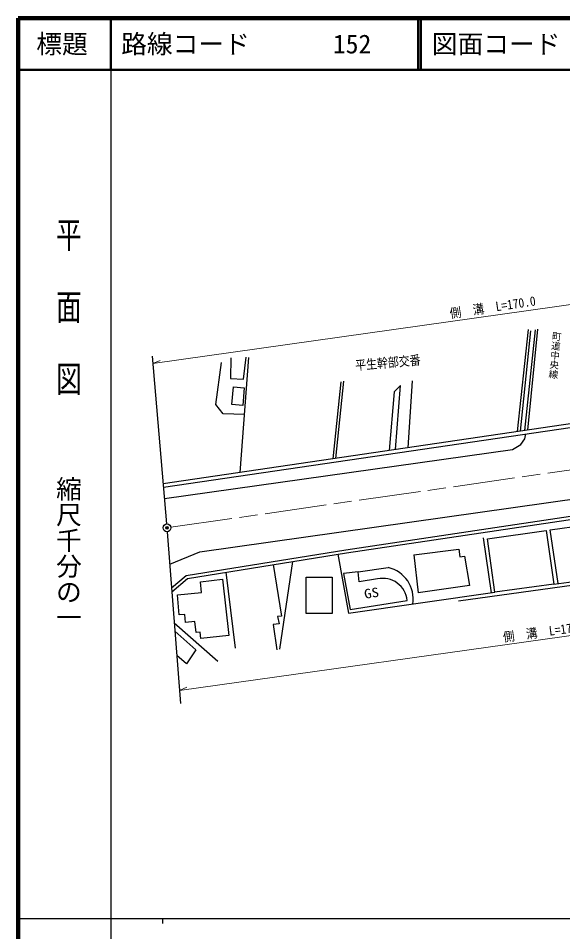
# Model space of a CAD drawing. Units: millimetres, scale not verified. Extents: x 40000 to 680000, y 20000 to 380000.
# Drawn here: x 40000 to 145819, y 202409 to 380000 of the extents above; entities that cross this region are included whole.
import ezdxf
from ezdxf.enums import TextEntityAlignment as Align

# ---------------------------------------------------------------- set-up
doc = ezdxf.new("R2010")
doc.units = ezdxf.units.MM
doc.header["$LTSCALE"] = 1000
doc.header["$PDMODE"] = 32
doc.header["$PDSIZE"] = 500
doc.linetypes.add('CHAIN', pattern=[18.5, 12, -1.5, 3.5, -1.5])
for name, color, linetype, lineweight in [('M-BGD', 7, 'Continuous', 25), ('M-BMK', 2, 'CHAIN', 13), ('M-BMK-HTXT', 7, 'Continuous', 13), ('M-BMK-OTRS', 5, 'Continuous', 25), ('M-BMK-SRVR', 3, 'Continuous', 25), ('M-STR-HTXT', 7, 'Continuous', 13), ('M-STR-STRC', 7, 'Continuous', 25), ('M-TTL', 2, 'Continuous', 140), ('M-TTL-BAND', 7, 'Continuous', 25), ('M-TTL-LINE', 7, 'Continuous', 50)]:
    doc.layers.add(name, color=color, linetype=linetype, lineweight=lineweight)
doc.layers.add('M-OTRS', color=6, linetype='Continuous')
doc.layers.add('M-TTL-TXT', color=7, linetype='Continuous')
doc.styles.add('@ＭＳ ゴシック', font='')
doc.styles.add('ＭＳ ゴシック', font='')
doc.styles.get('@ＭＳ ゴシック').set_extended_font_data('@MS Gothic')
doc.styles.get('ＭＳ ゴシック').set_extended_font_data('MS Gothic')

msp = doc.modelspace()

# ---------------------------------------------------------------- linework, layer by layer
at = {"layer": 'M-BGD'}
for p, q in [((137037, 299644), (139173, 319502)), ((139555, 319264), (137525, 299716)), ((138458, 299853), (140508, 319407)), ((140938, 319550), (138952, 299926)), ((78407, 304903), (79525, 313099)), ((81313, 313993), (81238, 309970)), ((83113, 291702), (84815, 314068)), ((83772, 309821), (84293, 314142)), ((221280, 312052), (68166, 289500)), ((68223, 288834), (222143, 311453)), ((81238, 309970), (83772, 309821)), ((102723, 309306), (101126, 294355)), ((101729, 294443), (103257, 309420)), ((116534, 309488), (115699, 296501)), ((81521, 304885), (81814, 308352)), ((81814, 308352), (83918, 308175)), ((83918, 308175), (83625, 304708)), ((113053, 307390), (112095, 295970)), ((114292, 308629), (113053, 307390)), ((113290, 296146), (114292, 308629)), ((79823, 303115), (78407, 304903)), ((83625, 304708), (81521, 304885)), ((83970, 302957), (79823, 303115)), ((103638, 276662), (221248, 294229)), ((103823, 276076), (220574, 293504)), ((143354, 280537), (151579, 281670)), ((131977, 268319), (130414, 278987)), ((131181, 278811), (142633, 280411)), ((142633, 280411), (144086, 270013)), ((144917, 270125), (143354, 280537)), ((132634, 268414), (131181, 278811)), ((72647, 271678), (103638, 276662)), ((72868, 271111), (103823, 276076)), ((102121, 275803), (104214, 264317)), ((116908, 275669), (125611, 276802)), ((116908, 275669), (117743, 268278)), ((125611, 276802), (125790, 275312)), ((125790, 275312), (126743, 275431)), ((126743, 275431), (127697, 269708)), ((89518, 273782), (91162, 263788)), ((90805, 257351), (93340, 274395)), ((80312, 272305), (82129, 257549)), ((106032, 272393), (103218, 272059)), ((103218, 272059), (104506, 265049)), ((106032, 272393), (111897, 273203)), ((106270, 270438), (106032, 272393)), ((69800, 269238), (72647, 271678)), ((69856, 268499), (72868, 271111)), ((75414, 270405), (79687, 270939)), ((75643, 268383), (75414, 270405)), ((79687, 270939), (80908, 260028)), ((95966, 264291), (95966, 271347)), ((95966, 271347), (100996, 271347)), ((100996, 271347), (100996, 264291)), ((109846, 271010), (106270, 270438)), ((154220, 270616), (125531, 266708)), ((144086, 270013), (132634, 268414)), ((144086, 270013), (154380, 271391)), ((70951, 267887), (75643, 268383)), ((104214, 264317), (132634, 268414)), ((127697, 269708), (117743, 268278)), ((71256, 264034), (70951, 267887)), ((104506, 265049), (115616, 266814)), ((72363, 264110), (71256, 264034)), ((72515, 262546), (72363, 264110)), ((91162, 263788), (90387, 263669)), ((90387, 263669), (90685, 262298)), ((100996, 264291), (95966, 264291)), ((78764, 254966), (70322, 262415)), ((74308, 262699), (72515, 262546)), ((74575, 260601), (74308, 262699)), ((90685, 262298), (89553, 262119)), ((89553, 262119), (90268, 257232)), ((70441, 260869), (74532, 257232)), ((75338, 260639), (74575, 260601)), ((75453, 259418), (75338, 260639)), ((80908, 260028), (75453, 259418)), ((72684, 254490), (70806, 256097)), ((74532, 257232), (72684, 254490))]:
    msp.add_line(p, q, dxfattribs=at)
for centre, radius, start, end in [((110457, 267059), 6311, 351.40897, 76.80912), ((110834, 266302), 4810, 6.09989, 101.84537)]:
    msp.add_arc(centre, radius, start, end, dxfattribs=at)
at = {"layer": 'M-BMK'}
msp.add_line((69646, 281041), (166858, 294996), dxfattribs=at)
at = {"layer": 'M-BMK-OTRS'}
for p, q in [((66027, 314305), (68840, 281682)), ((68961, 280187), (71517, 246810))]:
    msp.add_line(p, q, dxfattribs=at)
at = {"layer": 'M-BMK-SRVR'}
for radius in [750, 30]:
    msp.add_circle((68904, 280935), radius, dxfattribs=at)
at = {"layer": 'M-OTRS'}
msp.add_point((68904, 280935), dxfattribs=at)
at = {"layer": 'M-STR-HTXT'}
for p, q in [((234562, 336659), (66151, 312862)), ((66151, 312862), (67577, 313488)), ((71327, 249298), (245479, 273744)), ((71335, 249299), (72762, 249924))]:
    msp.add_line(p, q, dxfattribs=at)
at = {"layer": 'M-STR-STRC'}
for p, q in [((138439, 298237), (138627, 299180)), ((136089, 296192), (137707, 297138)), ((137707, 297138), (138439, 298237)), ((68410, 286667), (136089, 296192)), ((75285, 276283), (216492, 296200)), ((69446, 273855), (75285, 276283))]:
    msp.add_line(p, q, dxfattribs=at)
at = {"layer": 'M-TTL'}
for p, q in [((40000, 380000), (40000, 20000)), ((680000, 380000), (40000, 380000))]:
    msp.add_line(p, q, dxfattribs=at)
at = {"layer": 'M-TTL-BAND'}
for p, q in [((58000, 370000), (58000, 20000)), ((40000, 205000), (579000, 205000)), ((68000, 205000), (68000, 204000))]:
    msp.add_line(p, q, dxfattribs=at)
at = {"layer": 'M-TTL-LINE'}
for p, q in [((58000, 380000), (58000, 370000)), ((117750, 380000), (117750, 370000)), ((118250, 380000), (118250, 370000)), ((40000, 370000), (680000, 370000))]:
    msp.add_line(p, q, dxfattribs=at)

# ---------------------------------------------------------------- texts
at = {"layer": 'M-BGD', "style": 'ＭＳ ゴシック'}
for s, rotation, width, p in [('平生幹部交番', 5, 0.85, (105608, 311045)), ('GS', 8.9, 1.15, (107458, 266589))]:
    msp.add_text(s, height=1833, rotation=rotation, dxfattribs=dict(at, width=width)).set_placement(p, align=Align.BOTTOM_LEFT)
at = {"layer": 'M-BMK-HTXT', "style": '@ＭＳ ゴシック'}
msp.add_text('町道中央線', height=1320, rotation=265, dxfattribs=at).set_placement((143647, 319176), align=Align.BOTTOM_LEFT)
at = {"layer": 'M-STR-HTXT', "style": 'ＭＳ ゴシック', "width": 0.9}
for s, rotation, p in [('側\u3000溝\u3000L=170.0', 8.5, (124087, 321155)), ('側\u3000溝\u3000L=175.0', 7.6, (134410, 258223))]:
    msp.add_text(s, height=1833, rotation=rotation, dxfattribs=at).set_placement(p, align=Align.BOTTOM_LEFT)
at = {"layer": 'M-TTL-BAND', "style": '@ＭＳ ゴシック', "width": 1.4}
msp.add_text('平  面  図', height=3666, rotation=270, dxfattribs=at).set_placement((49777, 306475), align=Align.MIDDLE_RIGHT)
at = {"layer": 'M-TTL-BAND', "style": '@ＭＳ ゴシック'}
msp.add_text('縮尺千分の一', height=3666, rotation=270, dxfattribs=at).set_placement((49777, 261030), align=Align.MIDDLE_RIGHT)
at = {"layer": 'M-TTL-TXT', "style": 'ＭＳ ゴシック'}
msp.add_text('標題', height=3666, dxfattribs=at).set_placement((48500, 375000), align=Align.MIDDLE_CENTER)
for s, p in [('路線コード', (60000, 375000)), ('152', (101142, 375000)), ('図面コード', (120380, 375000))]:
    msp.add_text(s, height=3666, dxfattribs=at).set_placement(p, align=Align.MIDDLE_LEFT)

doc.saveas('drawing.dxf')
